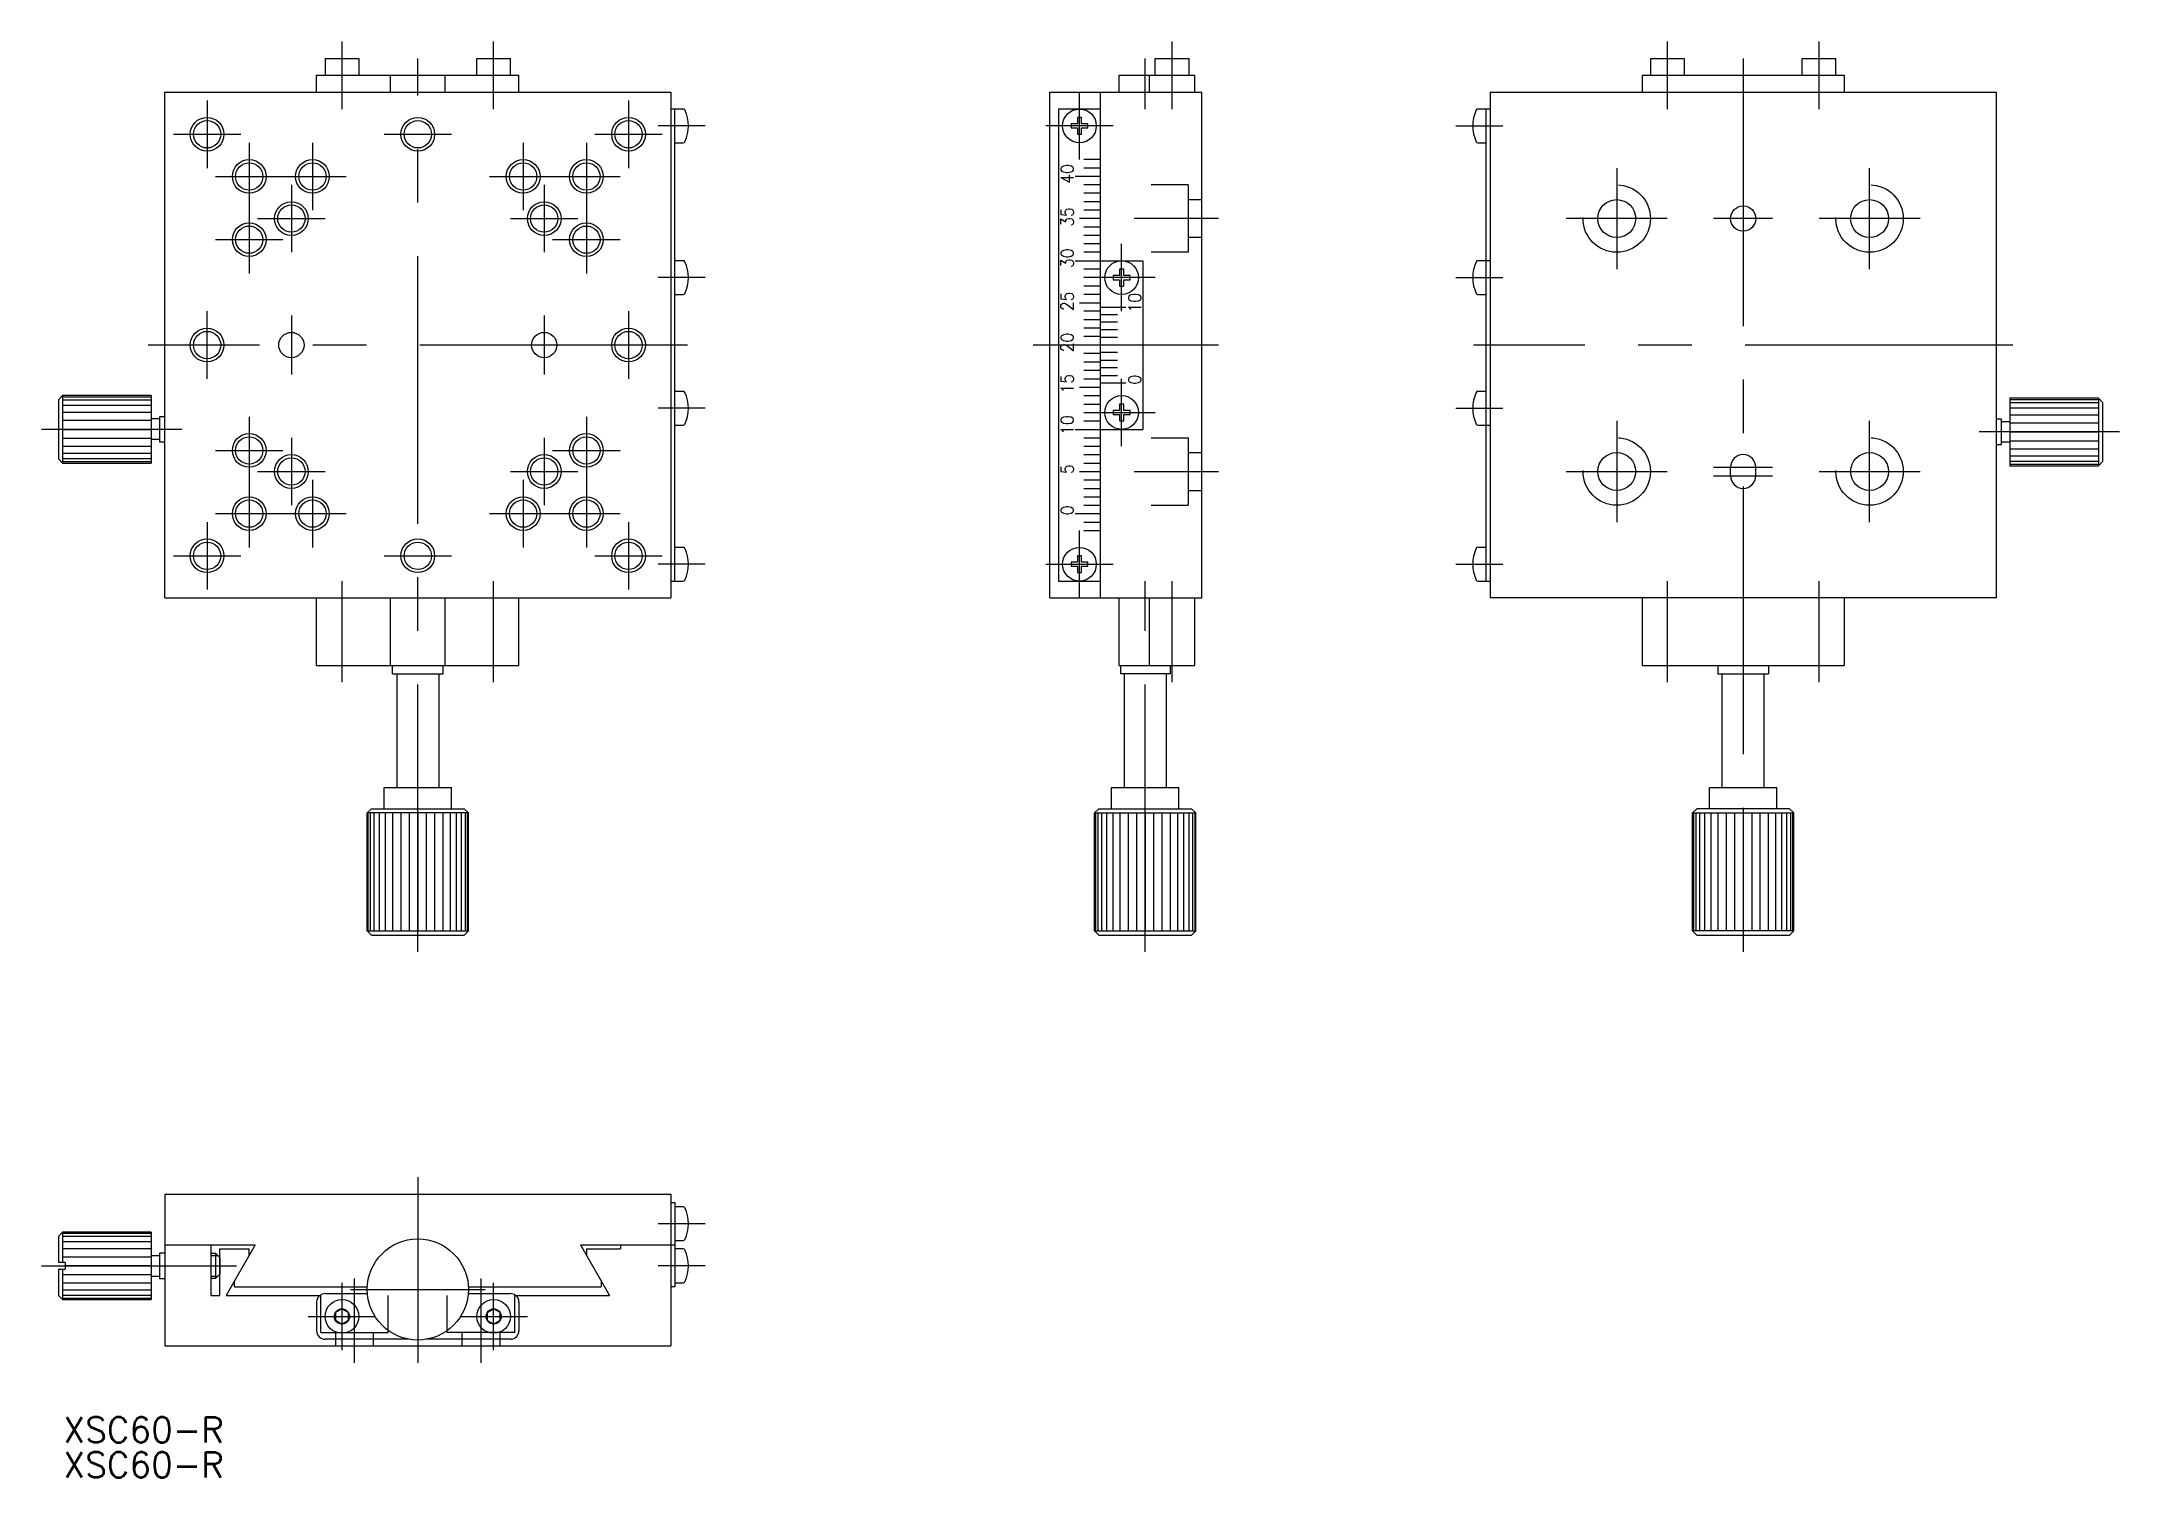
# Model space of a CAD drawing. Extents: x -45 to 202, y -134 to 36.
import ezdxf

# ---------------------------------------------------------------- set-up
doc = ezdxf.new("R2010")
doc.units = 0
doc.linetypes.add('CENTER', pattern=[50.8, 31.75, -6.35, 6.35, -6.35])
doc.linetypes.add('DASHED', pattern=[19.05, 12.7, -6.35])
doc.layers.get('0').update_dxf_attribs({"linetype": 'CONTINUOUS'})
doc.layers.add('CENTER', color=1, linetype='CENTER')
doc.styles.add('CONVERTER_2', font='txt.shx', dxfattribs={"width": 0.9})
doc.styles.get("Standard").update_dxf_attribs({"font": 'txt.shx', "height": 3, "bigfont": 'bigfont.shx'})

# ---------------------------------------------------------------- blocks, each defined once
blk = doc.blocks.new('*U2')
at = {"color": 7, "linetype": 'CONTINUOUS', "style": 'CONVERTER_2', "width": 0.9}
blk.add_text('35', height=1.5, rotation=90, dxfattribs=at).set_placement((77.8, 14.03))
blk = doc.blocks.new('*U3')
at = {"color": 7, "linetype": 'CONTINUOUS', "style": 'CONVERTER_2', "width": 0.9}
blk.add_text('30', height=1.5, rotation=90, dxfattribs=at).set_placement((77.8, 9.14))
blk = doc.blocks.new('*U4')
at = {"color": 7, "linetype": 'CONTINUOUS', "style": 'CONVERTER_2', "width": 0.9}
blk.add_text('10', height=1.5, rotation=90, dxfattribs=at).set_placement((85.8, 3.86))
blk = doc.blocks.new('*U5')
at = {"color": 7, "linetype": 'CONTINUOUS', "style": 'CONVERTER_2', "width": 0.9}
blk.add_text('25', height=1.5, rotation=90, dxfattribs=at).set_placement((77.8, 4.03))
blk = doc.blocks.new('*U6')
at = {"color": 7, "linetype": 'CONTINUOUS', "style": 'CONVERTER_2', "width": 0.9}
blk.add_text('40', height=1.5, rotation=90, dxfattribs=at).set_placement((77.8, 19.14))
blk = doc.blocks.new('*U7')
at = {"color": 7, "linetype": 'CONTINUOUS', "style": 'CONVERTER_2', "width": 0.9}
blk.add_text('20', height=1.5, rotation=90, dxfattribs=at).set_placement((77.8, -0.86))
blk = doc.blocks.new('*U8')
at = {"color": 7, "linetype": 'CONTINUOUS', "style": 'CONVERTER_2', "width": 0.9}
blk.add_text('15', height=1.5, rotation=90, dxfattribs=at).set_placement((77.8, -5.75))
blk = doc.blocks.new('*U9')
at = {"color": 7, "linetype": 'CONTINUOUS', "style": 'CONVERTER_2', "width": 0.9}
blk.add_text('10', height=1.5, rotation=90, dxfattribs=at).set_placement((77.8, -10.64))
blk = doc.blocks.new('*U10')
at = {"color": 7, "linetype": 'CONTINUOUS', "style": 'CONVERTER_2', "width": 0.9}
blk.add_text('5', height=1.5, rotation=90, dxfattribs=at).set_placement((77.8, -15.3))
blk = doc.blocks.new('*U11')
at = {"color": 7, "linetype": 'CONTINUOUS', "style": 'CONVERTER_2', "width": 0.9}
blk.add_text('0', height=1.5, rotation=90, dxfattribs=at).set_placement((77.8, -20.19))
blk = doc.blocks.new('*U12')
at = {"color": 7, "linetype": 'CONTINUOUS', "style": 'CONVERTER_2', "width": 0.9}
blk.add_text('0', height=1.5, rotation=90, dxfattribs=at).set_placement((85.8, -4.69))
blk = doc.blocks.new('*U13')
at = {"color": 7, "linetype": 'CONTINUOUS'}
blk.add_text('XSC60-R', height=3, dxfattribs=at).set_placement((-42.04, -130.18))
blk = doc.blocks.new('*U14')
at = {"color": 7, "linetype": 'CONTINUOUS'}
blk.add_text('XSC60-R', height=3, dxfattribs=at).set_placement((-42.04, -134.33))

msp = doc.modelspace()

# ---------------------------------------------------------------- linework, layer by layer
at = {"color": 7, "linetype": 'CONTINUOUS'}
for p, q in [((-11, 34), (-7, 34)), ((-11, 34), (-11, 32)), ((-7, 34), (-7, 32)), ((7, 34), (11, 34)), ((7, 32), (7, 34)), ((11, 32), (11, 34)), ((87.5, 32), (87.5, 34)), ((87.5, 34), (91.5, 34)), ((91.5, 32), (91.5, 34)), ((146.24, 34), (146.24, 32)), ((146.24, 34), (150.24, 34)), ((150.24, 34), (150.24, 32)), ((164.24, 34), (168.24, 34)), ((164.24, 32), (164.24, 34)), ((168.24, 32), (168.24, 34)), ((-30, -30), (-30, 30)), ((-30, 30), (30, 30)), ((-12, 30), (-12, 32)), ((-12, 32), (12, 32)), ((-3.25, 30), (-3.25, 32)), ((3.25, 30), (3.25, 32)), ((12, 30), (12, 32)), ((30, 30), (30, -30)), ((75, -30), (75, 30)), ((75, 30), (93, 30)), ((81, -30), (81, 30)), ((83.2, 30), (83.2, 32)), ((83.2, 30), (83.2, 32)), ((83.2, 32), (92.2, 32)), ((86.8, 30), (86.8, 32)), ((92.2, 30), (92.2, 32)), ((93, -30), (93, 30)), ((127.24, 30), (187.24, 30)), ((127.24, 30), (127.24, -30)), ((145.24, 32), (145.24, 30)), ((145.24, 32), (169.24, 32)), ((169.24, 32), (169.24, 30)), ((187.24, 30), (187.24, -30)), ((31.49, 28), (30, 28)), ((30.5, -28), (30.5, 28)), ((76, 28), (76, -28)), ((81, 28), (76, 28)), ((127.24, 28), (125.75, 28)), ((126.74, -28), (126.74, 28)), ((78.25, 26.25), (77.5, 26.25)), ((77.5, 26.25), (77.5, 25.75)), ((77.5, 25.75), (78.25, 25.75)), ((78.75, 27), (78.25, 27)), ((78.25, 27), (78.25, 26.25)), ((78.25, 25.75), (78.25, 25)), ((78.25, 25), (78.75, 25)), ((78.75, 26.25), (78.75, 27)), ((79.5, 26.25), (78.75, 26.25)), ((78.75, 25), (78.75, 25.75)), ((78.75, 25.75), (79.5, 25.75)), ((79.5, 25.75), (79.5, 26.25)), ((30.5, 24), (31.49, 24)), ((125.75, 24), (126.74, 24)), ((81, 20), (78, 20)), ((81, 22), (79, 22)), ((81, 21), (79, 21)), ((81, 19), (79, 19)), ((81, 18), (79, 18)), ((81, 15), (78.5, 15)), ((81, 17), (79, 17)), ((81, 16), (79, 16)), ((81, 14), (79, 14)), ((81, 13), (79, 13)), ((31.49, 10), (30.5, 10)), ((78, 10), (86, 10)), ((81, 12), (79, 12)), ((81, 11), (79, 11)), ((86, 10), (86, -10)), ((127.24, 10), (125.75, 10)), ((81, 9), (79, 9)), ((81, 8), (79, 8)), ((83.25, 8.25), (82.5, 8.25)), ((82.5, 8.25), (82.5, 7.75)), ((82.5, 7.75), (83.25, 7.75)), ((83.75, 9), (83.25, 9)), ((83.25, 9), (83.25, 8.25)), ((83.25, 7.75), (83.25, 7)), ((83.75, 8.25), (83.75, 9)), ((84.5, 8.25), (83.75, 8.25)), ((83.75, 7), (83.75, 7.75)), ((83.75, 7.75), (84.5, 7.75)), ((84.5, 7.75), (84.5, 8.25)), ((30.5, 6), (31.49, 6)), ((78.5, 5), (81, 5)), ((81, 7), (79, 7)), ((81, 6), (79, 6)), ((83.25, 7), (83.75, 7)), ((125.75, 6), (126.74, 6)), ((81, 4), (79, 4)), ((81, 3), (79, 3)), ((81, 4.5), (84, 4.5)), ((83, 3.6), (81, 3.6)), ((83, 2.7), (81, 2.7)), ((81, 2), (79, 2)), ((81, 1), (79, 1)), ((83, 1.8), (81, 1.8)), ((83, 0.9), (81, 0.9)), ((81, 0), (78, 0)), ((81, -1), (79, -1)), ((79, -2), (81, -2)), ((83.5, 0), (81, 0)), ((83, -0.9), (81, -0.9)), ((81, -1.8), (83, -1.8)), ((79, -3), (81, -3)), ((79, -4), (81, -4)), ((83, -2.7), (81, -2.7)), ((81, -3.6), (83, -3.6)), ((81, -4.5), (84, -4.5)), ((-42.64, -6.5), (-42.14, -6)), ((-42.64, -6.5), (-42.64, -13.5)), ((-42.14, -6), (-42.14, -14)), ((-31.64, -6), (-42.14, -6)), ((-42.14, -6.14), (-31.64, -6.14)), ((-31.64, -6.54), (-42.14, -6.54)), ((-31.64, -7.17), (-42.14, -7.17)), ((-31.64, -6), (-31.64, -14)), ((31.49, -5.5), (30.5, -5.5)), ((78.5, -5), (81, -5)), ((79, -6), (81, -6)), ((79, -7), (81, -7)), ((83.25, -7), (83.25, -7.75)), ((83.75, -7), (83.25, -7)), ((83.75, -7.75), (83.75, -7)), ((126.74, -5.5), (125.75, -5.5)), ((199.38, -6.31), (188.88, -6.31)), ((188.88, -6.31), (188.88, -14.31)), ((188.88, -6.45), (199.38, -6.45)), ((199.38, -6.85), (188.88, -6.85)), ((199.38, -6.31), (199.88, -6.81)), ((199.38, -6.31), (199.38, -14.31)), ((199.88, -6.81), (199.88, -13.81)), ((-31.64, -8), (-42.14, -8)), ((-31.64, -8.96), (-42.14, -8.96)), ((-30.64, -8.77), (-31.64, -8.77)), ((-30, -8.5), (-30.64, -8.5)), ((-30.64, -8.5), (-30.64, -11.5)), ((30.5, -9.5), (31.49, -9.5)), ((79, -8), (81, -8)), ((79, -9), (81, -9)), ((83.25, -7.75), (82.5, -7.75)), ((82.5, -7.75), (82.5, -8.25)), ((82.5, -8.25), (83.25, -8.25)), ((83.25, -8.25), (83.25, -9)), ((83.25, -9), (83.75, -9)), ((84.5, -7.75), (83.75, -7.75)), ((83.75, -9), (83.75, -8.25)), ((83.75, -8.25), (84.5, -8.25)), ((84.5, -8.25), (84.5, -7.75)), ((125.75, -9.5), (127.24, -9.5)), ((187.88, -8.81), (187.24, -8.81)), ((187.88, -11.81), (187.88, -8.81)), ((188.88, -9.09), (187.88, -9.09)), ((199.38, -7.48), (188.88, -7.48)), ((199.38, -8.31), (188.88, -8.31)), ((199.38, -9.28), (188.88, -9.28)), ((-42.14, -10), (-31.64, -10)), ((-42.14, -11.04), (-31.64, -11.04)), ((-42.14, -12), (-31.64, -12)), ((-30.64, -11.22), (-31.64, -11.22)), ((-30.64, -11.5), (-30, -11.5)), ((78, -10), (86, -10)), ((79, -11), (81, -11)), ((79, -12), (81, -12)), ((187.24, -11.81), (187.88, -11.81)), ((188.88, -11.54), (187.88, -11.54)), ((188.88, -10.31), (199.38, -10.31)), ((188.88, -11.35), (199.38, -11.35)), ((188.88, -12.31), (199.38, -12.31)), ((-42.14, -14), (-42.64, -13.5)), ((-42.14, -12.83), (-31.64, -12.83)), ((-42.14, -13.46), (-31.64, -13.46)), ((-31.64, -13.86), (-42.14, -13.86)), ((-42.14, -14), (-31.64, -14)), ((79, -13), (81, -13)), ((79, -14), (81, -14)), ((155.74, -15.5), (155.74, -14.5)), ((158.74, -15.5), (158.74, -14.5)), ((188.88, -13.14), (199.38, -13.14)), ((188.88, -13.78), (199.38, -13.78)), ((199.38, -14.18), (188.88, -14.18)), ((188.88, -14.31), (199.38, -14.31)), ((199.88, -13.81), (199.38, -14.31)), ((78.5, -15), (81, -15)), ((79, -16), (81, -16)), ((79, -17), (81, -17)), ((79, -18), (81, -18)), ((79, -19), (81, -19)), ((78, -20), (81, -20)), ((79, -21), (81, -21)), ((79, -22), (81, -22)), ((31.49, -24), (30.5, -24)), ((126.74, -24), (125.75, -24)), ((78.25, -25.75), (77.5, -25.75)), ((77.5, -25.75), (77.5, -26.25)), ((77.5, -26.25), (78.25, -26.25)), ((78.25, -25), (78.25, -25.75)), ((78.75, -25), (78.25, -25)), ((78.25, -26.25), (78.25, -27)), ((78.25, -27), (78.75, -27)), ((78.75, -25.75), (78.75, -25)), ((79.5, -25.75), (78.75, -25.75)), ((78.75, -26.25), (79.5, -26.25)), ((78.75, -27), (78.75, -26.25)), ((79.5, -26.25), (79.5, -25.75)), ((30, -28), (31.49, -28)), ((76, -28), (81, -28)), ((125.75, -28), (127.24, -28)), ((-30, -30), (30, -30)), ((-12, -38), (-12, -30)), ((-3.25, -38), (-3.25, -30)), ((3.25, -38), (3.25, -30)), ((12, -38), (12, -30)), ((75, -30), (93, -30)), ((83.2, -38), (83.2, -30)), ((83.2, -32), (83.2, -30)), ((86.8, -38), (86.8, -30)), ((92.2, -38), (92.2, -30)), ((187.24, -30), (127.24, -30)), ((145.24, -30), (145.24, -38)), ((169.24, -30), (169.24, -38)), ((-12, -38), (12, -38)), ((-3, -39), (-3, -38)), ((-3, -39), (3, -39)), ((-2.5, -39), (-2.5, -52.5)), ((2.5, -39), (2.5, -52.5)), ((3, -39), (3, -38)), ((83.2, -38), (92.2, -38)), ((83.4, -39), (83.4, -38)), ((89.3, -39), (83.4, -39)), ((83.8, -39), (83.8, -52.5)), ((88.8, -39), (88.8, -52.5)), ((89.3, -39), (89.3, -38)), ((145.24, -38), (169.24, -38)), ((154.24, -38), (154.24, -39)), ((154.24, -39), (160.24, -39)), ((154.74, -52.5), (154.74, -39)), ((159.74, -52.5), (159.74, -39)), ((160.24, -38), (160.24, -39)), ((-4, -55), (-4, -52.5)), ((-4, -52.5), (4, -52.5)), ((4, -55), (4, -52.5)), ((82.3, -55), (82.3, -52.5)), ((82.3, -55), (82.3, -52.5)), ((82.3, -52.5), (90.3, -52.5)), ((90.3, -55), (90.3, -52.5)), ((153.24, -55), (153.24, -52.5)), ((153.24, -55), (153.24, -52.5)), ((153.24, -52.5), (161.24, -52.5)), ((161.24, -55), (161.24, -52.5)), ((-6, -55.5), (-5.5, -55)), ((-6, -69.5), (-6, -55.5)), ((-6, -55.5), (-6, -69.5)), ((6, -55.5), (-6, -55.5)), ((-5.91, -55.5), (-5.91, -69.5)), ((-5.64, -55.5), (-5.64, -69.5)), ((-5.5, -55), (5.5, -55)), ((-5.2, -55.5), (-5.2, -69.5)), ((-4.6, -55.5), (-4.6, -69.5)), ((-3.86, -55.5), (-3.86, -69.5)), ((-3, -55.5), (-3, -69.5)), ((-2.02, -55.5), (-2.02, -69.5)), ((-1.04, -55.5), (-1.04, -69.5)), ((0, -55.5), (0, -69.5)), ((1.04, -69.5), (1.04, -55.5)), ((2.02, -69.5), (2.02, -55.5)), ((3, -69.5), (3, -55.5)), ((3.86, -69.5), (3.86, -55.5)), ((4.6, -69.5), (4.6, -55.5)), ((5.2, -69.5), (5.2, -55.5)), ((5.5, -55), (6, -55.5)), ((5.64, -69.5), (5.64, -55.5)), ((5.91, -69.5), (5.91, -55.5)), ((6, -69.5), (6, -55.5)), ((80.3, -55.5), (80.8, -55)), ((80.3, -55.5), (80.3, -69.5)), ((80.3, -69.5), (80.3, -55.5)), ((80.3, -55.5), (92.3, -55.5)), ((80.39, -55.5), (80.39, -69.5)), ((80.66, -55.5), (80.66, -69.5)), ((80.8, -55), (91.8, -55)), ((81.1, -55.5), (81.1, -69.5)), ((81.7, -55.5), (81.7, -69.5)), ((82.44, -55.5), (82.44, -69.5)), ((83.3, -55.5), (83.3, -69.5)), ((84.28, -55.5), (84.28, -69.5)), ((85.26, -55.5), (85.26, -69.5)), ((86.3, -55.5), (86.3, -69.5)), ((87.34, -69.5), (87.34, -55.5)), ((88.32, -69.5), (88.32, -55.5)), ((89.3, -69.5), (89.3, -55.5)), ((90.16, -69.5), (90.16, -55.5)), ((90.9, -69.5), (90.9, -55.5)), ((91.5, -69.5), (91.5, -55.5)), ((91.8, -55), (92.3, -55.5)), ((91.94, -69.5), (91.94, -55.5)), ((92.21, -69.5), (92.21, -55.5)), ((92.3, -69.5), (92.3, -55.5)), ((151.24, -55.5), (151.74, -55)), ((151.24, -55.5), (151.24, -69.5)), ((151.24, -69.5), (151.24, -55.5)), ((151.24, -55.5), (163.24, -55.5)), ((151.33, -55.5), (151.33, -69.5)), ((151.61, -55.5), (151.61, -69.5)), ((162.74, -55), (151.74, -55)), ((152.05, -55.5), (152.05, -69.5)), ((152.65, -55.5), (152.65, -69.5)), ((153.39, -55.5), (153.39, -69.5)), ((154.24, -55.5), (154.24, -69.5)), ((155.22, -55.5), (155.22, -69.5)), ((156.2, -55.5), (156.2, -69.5)), ((157.24, -55.5), (157.24, -69.5)), ((158.29, -69.5), (158.29, -55.5)), ((159.26, -69.5), (159.26, -55.5)), ((160.24, -69.5), (160.24, -55.5)), ((161.1, -69.5), (161.1, -55.5)), ((161.84, -69.5), (161.84, -55.5)), ((162.44, -69.5), (162.44, -55.5)), ((162.74, -55), (163.24, -55.5)), ((162.88, -69.5), (162.88, -55.5)), ((163.15, -69.5), (163.15, -55.5)), ((163.24, -69.5), (163.24, -55.5)), ((-6, -69.5), (-5.5, -70)), ((-6, -69.5), (6, -69.5)), ((-5.5, -70), (5.5, -70)), ((6, -69.5), (5.5, -70)), ((80.3, -69.5), (80.8, -70)), ((80.3, -69.5), (92.3, -69.5)), ((80.8, -70), (91.8, -70)), ((92.3, -69.5), (91.8, -70)), ((151.24, -69.5), (151.74, -70)), ((163.24, -69.5), (151.24, -69.5)), ((151.74, -70), (162.74, -70)), ((163.24, -69.5), (162.74, -70)), ((-30, -100.73), (30, -100.73)), ((-30, -100.73), (-30, -118.73)), ((30, -100.73), (30, -118.73)), ((30, -101.73), (30.5, -101.73)), ((30.5, -101.73), (30.5, -111.73)), ((31.49, -102.23), (30.5, -102.23)), ((-42.64, -105.73), (-42.14, -105.23)), ((-42.64, -105.73), (-42.64, -108.83)), ((-42.14, -105.23), (-42.14, -108.83)), ((-31.64, -105.23), (-42.14, -105.23)), ((-42.14, -105.36), (-31.64, -105.36)), ((-31.64, -105.76), (-42.14, -105.76)), ((-31.64, -105.23), (-31.64, -105.36)), ((-31.64, -105.36), (-31.64, -108)), ((-31.64, -106.4), (-42.14, -106.4)), ((-31.64, -107.23), (-42.14, -107.23)), ((-31.64, -108.19), (-42.14, -108.19)), ((-31.64, -108), (-31.64, -109.23)), ((-31.64, -108), (-30.64, -108)), ((-30.64, -107.73), (-30.64, -110.73)), ((-30, -107.73), (-30.64, -107.73)), ((-30, -106.73), (-19.29, -106.73)), ((-24.5, -112.73), (-24.5, -106.73)), ((-24.5, -107.73), (-24, -107.73)), ((-24, -107.73), (-23.73, -108)), ((-24, -107.73), (-24, -110.73)), ((-23.73, -108), (-23.5, -108.23)), ((-23.5, -112.73), (-23.5, -107.23)), ((-23.5, -107.23), (-20, -107.23)), ((-23.5, -108.23), (-23.5, -110.23)), ((-19.29, -106.73), (-22.75, -112.73)), ((-20, -107.96), (-20, -107.23)), ((19.29, -106.73), (30.5, -106.73)), ((19.29, -106.73), (22.75, -112.73)), ((20, -107.23), (20, -107.96)), ((20, -107.23), (24.04, -107.23)), ((24.04, -106.73), (24.04, -107.23)), ((30.5, -106.23), (31.49, -106.23)), ((31.49, -107.23), (30.5, -107.23)), ((-41.84, -108.83), (-42.64, -108.83)), ((-42.64, -109.63), (-41.84, -109.63)), ((-42.64, -109.63), (-42.64, -112.73)), ((-42.14, -109.63), (-42.14, -113.23)), ((-42.14, -110.26), (-31.64, -110.26)), ((-41.84, -108.83), (-41.84, -109.63)), ((-31.64, -109.23), (-41.84, -109.23)), ((-31.64, -109.23), (-31.64, -110.45)), ((-31.64, -110.45), (-30.64, -110.45)), ((-31.64, -110.45), (-31.64, -113.23)), ((-30.64, -110.73), (-30, -110.73)), ((-24, -110.73), (-24.5, -110.73)), ((-23.73, -110.45), (-24, -110.73)), ((-23.5, -110.23), (-23.73, -110.45)), ((-23.5, -110.23), (-23.5, -109.23)), ((-42.14, -113.23), (-42.64, -112.73)), ((-42.14, -111.23), (-31.64, -111.23)), ((-42.14, -112.06), (-31.64, -112.06)), ((-42.14, -112.69), (-31.64, -112.69)), ((-31.64, -113.09), (-42.14, -113.09)), ((-42.14, -113.23), (-31.64, -113.23)), ((-24.5, -112.73), (-23.5, -112.73)), ((-22.75, -112.73), (-11.6, -112.73)), ((-21.75, -111.73), (-21.75, -110.99)), ((-21.75, -111.73), (-6, -111.73)), ((-11, -112.53), (-5.96, -112.53)), ((5.96, -112.53), (11, -112.53)), ((6, -111.73), (21.75, -111.73)), ((11.6, -112.73), (22.75, -112.73)), ((21.75, -110.99), (21.75, -111.73)), ((30.5, -111.73), (30, -111.73)), ((30.5, -111.23), (31.49, -111.23)), ((-12, -113.53), (-12, -116.93)), ((-9, -114.33), (-9.78, -114.78)), ((-9.78, -114.78), (-9.78, -115.68)), ((-9.78, -115.68), (-9, -116.13)), ((-9, -114.33), (-8.22, -114.78)), ((-9, -116.13), (-8.22, -115.68)), ((-8.22, -115.68), (-8.22, -114.78)), ((8.22, -114.78), (9, -114.33)), ((8.22, -114.78), (8.22, -115.68)), ((8.22, -115.68), (9, -116.13)), ((9.78, -114.78), (9, -114.33)), ((9, -116.13), (9.78, -115.68)), ((9.78, -115.68), (9.78, -114.78)), ((12, -113.53), (12, -116.93)), ((-1.09, -117.93), (-11, -117.93)), ((11, -117.93), (1.09, -117.93)), ((-30, -118.73), (30, -118.73))]:
    msp.add_line(p, q, dxfattribs=at)
at = {"color": 3, "linetype": 'DASHED'}
for p, q in [((91.4, 19), (87, 19)), ((91.4, 19), (91.4, 11)), ((91.4, 17.25), (93, 17.25)), ((93, 12.75), (91.4, 12.75)), ((91.4, 11), (87, 11)), ((87, -11), (91.4, -11)), ((91.4, -11), (91.4, -19)), ((91.4, -11), (91.4, -19)), ((91.4, -12.75), (93, -12.75)), ((91.4, -17.25), (93, -17.25)), ((87, -19), (91.4, -19)), ((-11.5, -117.13), (-11.5, -112.72)), ((-3.5, -117.13), (-3.5, -112.73)), ((3.5, -117.13), (3.5, -112.73)), ((11.5, -117.13), (11.5, -112.73)), ((-11.5, -117.13), (-3.5, -117.13)), ((-9.75, -117.13), (-9.75, -118.73)), ((-5.25, -118.73), (-5.25, -117.13)), ((11.5, -117.13), (3.5, -117.13)), ((5.25, -118.73), (5.25, -117.13)), ((9.75, -117.13), (9.75, -118.73))]:
    msp.add_line(p, q, dxfattribs=at)
at = {"color": 3, "linetype": 'CONTINUOUS'}
for p, q in [((-24.5, -108), (-23.73, -108)), ((-24.5, -110.46), (-23.73, -110.46))]:
    msp.add_line(p, q, dxfattribs=at)
at = {"color": 7, "linetype": 'CONTINUOUS'}
for centre, radius in [((78.5, 26), 2), ((-25, 25), 1.62), ((0, 25), 1.62), ((25, 25), 1.62), ((-20, 20), 1.62), ((-12.5, 20), 1.62), ((12.5, 20), 1.62), ((20, 20), 1.62), ((-15, 15), 1.62), ((15, 15), 1.62), ((142.24, 15), 2.25), ((157.24, 15), 1.5), ((172.24, 15), 2.25), ((-20, 12.5), 1.62), ((20, 12.5), 1.62), ((83.5, 8), 2), ((-25, 0), 1.62), ((-15, 0), 1.5), ((15, 0), 1.5), ((25, 0), 1.62), ((83.5, -8), 2), ((-20, -12.5), 1.62), ((20, -12.5), 1.62), ((-15, -15), 1.62), ((15, -15), 1.62), ((142.24, -15), 2.25), ((172.24, -15), 2.25), ((-20, -20), 1.62), ((-12.5, -20), 1.62), ((12.5, -20), 1.62), ((20, -20), 1.62), ((-25, -25), 1.62), ((0, -25), 1.62), ((25, -25), 1.62), ((78.5, -26), 2), ((0, -112.03), 6), ((-9, -115.23), 2), ((9, -115.23), 2), ((-9, -115.23), 0.9), ((9, -115.23), 0.9)]:
    msp.add_circle(centre, radius, dxfattribs=at)
at = {"color": 3, "linetype": 'CONTINUOUS'}
for centre in [(-25, 25), (0, 25), (25, 25), (-20, 20), (-12.5, 20), (12.5, 20), (20, 20), (-15, 15), (15, 15), (-20, 12.5), (20, 12.5), (-25, 0), (25, 0), (-20, -12.5), (20, -12.5), (-15, -15), (15, -15), (-20, -20), (-12.5, -20), (12.5, -20), (20, -20), (-25, -25), (0, -25), (25, -25)]:
    msp.add_circle(centre, 2, dxfattribs=at)
at = {"color": 3, "linetype": 'DASHED'}
for centre in [(142.24, 15), (172.24, 15), (142.24, -15), (172.24, -15)]:
    msp.add_circle(centre, 4, dxfattribs=at)
at = {"color": 7, "linetype": 'CONTINUOUS'}
for centre, radius, start, end in [((31.49, 27.8), 0.2, 25.6716, 90), ((27.75, 26), 4.35, 334.3284, 25.6716), ((129.5, 26), 4.35, 154.3284, 205.6716), ((125.75, 27.8), 0.2, 90, 154.3284), ((31.49, 24.2), 0.2, 270, 334.3284), ((125.75, 24.2), 0.2, 205.6716, 270), ((31.49, 9.8), 0.2, 25.6716, 90), ((27.75, 8), 4.35, 334.3284, 25.6716), ((129.5, 8), 4.35, 154.3284, 205.6716), ((125.75, 9.8), 0.2, 90, 154.3284), ((31.49, 6.2), 0.2, 270, 334.3284), ((125.75, 6.2), 0.2, 205.6716, 270), ((31.49, -5.7), 0.2, 25.6716, 90), ((27.75, -7.5), 4.35, 334.3284, 25.6716), ((129.5, -7.5), 4.35, 154.3284, 205.6716), ((125.75, -5.7), 0.2, 90, 154.3284), ((31.49, -9.3), 0.2, 270, 334.3284), ((125.75, -9.3), 0.2, 205.6716, 270), ((157.24, -14.5), 1.5, 0, 180), ((157.24, -15.5), 1.5, 180, 0), ((31.49, -24.2), 0.2, 25.6716, 90), ((27.75, -26), 4.35, 334.3284, 25.6716), ((129.5, -26), 4.35, 154.3284, 205.6716), ((125.75, -24.2), 0.2, 90, 154.3284), ((31.49, -27.8), 0.2, 270, 334.3284), ((125.75, -27.8), 0.2, 205.6716, 270), ((31.49, -102.43), 0.2, 25.6716, 90), ((27.75, -104.23), 4.35, 334.3284, 25.6716), ((31.49, -106.03), 0.2, 270, 334.3284), ((31.49, -107.43), 0.2, 25.6716, 90), ((27.75, -109.23), 4.35, 334.3284, 25.6716), ((-11, -113.53), 1, 126.8699, 180), ((-11, -113.53), 1, 90, 126.8699), ((11, -113.53), 1, 53.1301, 90), ((11, -113.53), 1, 0, 53.1301), ((31.49, -111.03), 0.2, 270, 334.3284), ((-11, -116.93), 1, 180, 270), ((11, -116.93), 1, 270, 0)]:
    msp.add_arc(centre, radius, start, end, dxfattribs=at)
at = {"layer": 'CENTER', "color": 1, "linetype": 'CENTER'}
for p, q in [((-9, 36), (-9, 28)), ((9, 28), (9, 36)), ((89.5, 28), (89.5, 36)), ((148.24, 36), (148.24, 28)), ((166.24, 28), (166.24, 36)), ((0, -72), (0, 34)), ((86.3, 28), (86.3, 34)), ((157.24, 34), (157.24, -72)), ((78.5, 22), (78.5, 30)), ((-25, 29), (-25, 21)), ((25, 29), (25, 21)), ((-29, 25), (-21, 25)), ((-4, 25), (4, 25)), ((21, 25), (29, 25)), ((34.1, 26), (28.5, 26)), ((82.5, 26), (74.5, 26)), ((123.14, 26), (128.74, 26)), ((-20, 24), (-20, 8.5)), ((-12.5, 24), (-12.5, 16)), ((12.5, 24), (12.5, 16)), ((20, 24), (20, 8.5)), ((-24, 20), (-8.5, 20)), ((8.5, 20), (24, 20)), ((142.24, 21), (142.24, 9)), ((172.24, 9), (172.24, 21)), ((-15, 19), (-15, 11)), ((15, 19), (15, 11)), ((-19, 15), (-11, 15)), ((11, 15), (19, 15)), ((95, 15), (85, 15)), ((148.24, 15), (136.24, 15)), ((160.74, 15), (153.74, 15)), ((178.24, 15), (166.24, 15)), ((-24, 12.5), (-16, 12.5)), ((16, 12.5), (24, 12.5)), ((83.5, 4), (83.5, 12)), ((34.1, 8), (28.5, 8)), ((87.5, 8), (79.5, 8)), ((123.14, 8), (128.74, 8)), ((-25, -4), (-25, 4)), ((-15, 3.5), (-15, -3.5)), ((15, 3.5), (15, -3.5)), ((25, 4), (25, -4)), ((32, 0), (-32, 0)), ((95, 0), (73, 0)), ((189.24, 0), (125.24, 0)), ((83.5, -12), (83.5, -4)), ((-20, -8.5), (-20, -24)), ((20, -8.5), (20, -24)), ((34.1, -7.5), (28.5, -7.5)), ((79.5, -8), (87.5, -8)), ((81.5, -8), (85.5, -8)), ((123.14, -7.5), (128.74, -7.5)), ((142.24, -9), (142.24, -21)), ((172.24, -21), (172.24, -9)), ((-28, -10), (-44.64, -10)), ((-15, -11), (-15, -19)), ((15, -11), (15, -19)), ((201.88, -10.31), (185.24, -10.31)), ((-24, -12.5), (-16, -12.5)), ((16, -12.5), (24, -12.5)), ((153.74, -14.5), (160.74, -14.5)), ((-19, -15), (-11, -15)), ((-12.5, -16), (-12.5, -24)), ((11, -15), (19, -15)), ((12.5, -16), (12.5, -24)), ((85, -15), (95, -15)), ((136.24, -15), (148.24, -15)), ((153.74, -15.5), (160.74, -15.5)), ((166.24, -15), (178.24, -15)), ((-25, -21), (-25, -29)), ((-24, -20), (-8.5, -20)), ((8.5, -20), (24, -20)), ((25, -21), (25, -29)), ((78.5, -30), (78.5, -22)), ((-29, -25), (-21, -25)), ((-4, -25), (4, -25)), ((21, -25), (29, -25)), ((34.1, -26), (28.5, -26)), ((74.5, -26), (82.5, -26)), ((123.14, -26), (128.74, -26)), ((-9, -28), (-9, -40)), ((9, -40), (9, -28)), ((86.3, -72), (86.3, -28)), ((89.5, -40), (89.5, -28)), ((148.24, -28), (148.24, -40)), ((166.24, -40), (166.24, -28)), ((0, -98.73), (0, -120.73)), ((34.1, -104.23), (28.5, -104.23)), ((-44.64, -109.23), (-21.5, -109.23)), ((-7.5, -120.73), (-7.5, -110.73)), ((7.5, -120.73), (7.5, -110.73)), ((34.1, -109.23), (28.5, -109.23)), ((-9, -111.23), (-9, -119.23)), ((-8, -112.03), (8, -112.03)), ((9, -119.23), (9, -111.23)), ((-13, -115.23), (-5, -115.23)), ((5, -115.23), (13, -115.23))]:
    msp.add_line(p, q, dxfattribs=at)

# ---------------------------------------------------------------- block references
at = {"color": 7, "linetype": 'CONTINUOUS'}
for name in ['*U6', '*U2', '*U3', '*U5', '*U4', '*U7', '*U8', '*U12', '*U9', '*U10', '*U11', '*U13', '*U14']:
    msp.add_blockref(name, (0, 0), dxfattribs=at)

doc.saveas('drawing.dxf')
